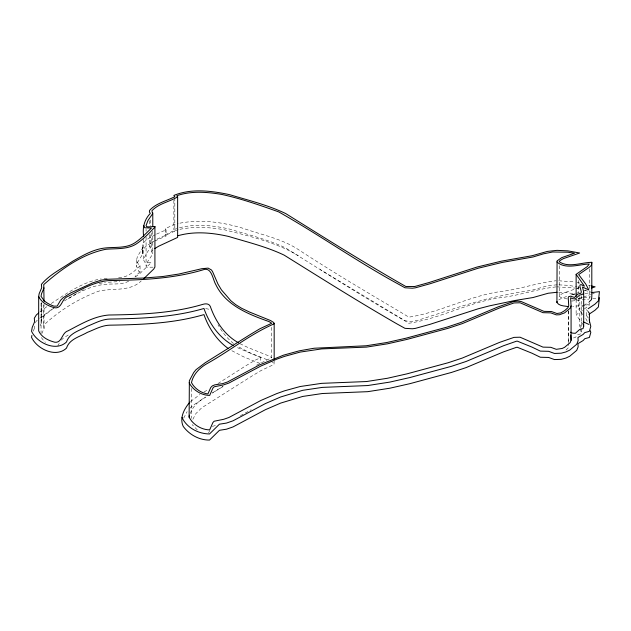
<?xml version="1.0" encoding="UTF-8"?>
<svg xmlns="http://www.w3.org/2000/svg" width="631" height="631" viewBox="0 0 631 631"><rect width="100%" height="100%" fill="white"/><g stroke="black" fill="none" stroke-linecap="round" stroke-linejoin="round"><path stroke-width="0.47" stroke-dasharray="3.15 2.37" d="M589.259 302.643L589.173 305.341L583.312 309.782M142.235 247.163L142.78 247.809L137.369 256.612L136.541 260.224L138.962 265.572L140.043 265.73L140.043 271.851L138.962 271.693L136.541 266.345L137.369 262.741L142.78 253.93L142.235 253.283L142.709 243.653L146.4 239.756L155.652 234.511M142.235 253.283L142.709 249.773L146.4 245.885L153.877 241.476M135.381 276.875L139.309 274.067L151.432 262.504L144.704 262.204L143.687 259.972L145.785 254.459L150.328 247.833L149.389 246.374L149.602 244.836L152.15 242.146L155.344 240.151M153.033 267.173L146.613 267.213L146.076 266.006L148.009 261.021L152.623 254.285L151.897 251.359L154.067 249.064M567.403 298.952C564.729 298.487 561.093 298.518 559.295 296.199L559.886 295.071L563.207 293.139L578.737 287.768M580.252 328.191L580.094 325.446L581.088 325.194M581.325 328.554L580.938 333.791L577.893 334.627L575.362 337.443L573.437 337.948M274.17 360.987L274.004 364.45L261.447 370.334L252.305 375.816L201.644 407.871L195.886 413.605L191.682 421.547M33.238 331.141L34.602 327.923L34.602 326.172M40.234 325.588L41.678 322.196L41.678 302.517M41.835 333.618L44.028 328.451L44.028 304.308M208.616 432.905L209.673 430.516M568.507 342.672L568.239 338.137L568.783 337.088M183.684 418.132L187.115 411.664M190.223 413.542C192.865 406.238 198.67 401.048 205.193 397.207M57.839 345.962L59.219 343.374M35.344 322.678L36.377 321.029L39.193 318.694M41.678 322.196L41.401 318.821L42.671 316.786L53.556 308.251M44.028 328.451L43.76 325.154C59.464 310.413 78.828 298.416 99.201 291.009C113.233 287.981 129.781 291.861 141.218 280.984M140.043 265.73C134.119 271.819 126.894 278.121 117.816 277.616M140.043 271.851L134.979 276.567M61.262 340.133L63.274 338.169L69.986 333.917M566.015 350L567.955 348.249L568.728 346.301L568.563 343.579M582.768 314.656L578.674 309.009L582.768 306.098M582.981 324.35L576.135 314.901L582.5 310.326M190.546 401.545L199.948 394.501M189.821 408.281L194.159 404.597L206.503 396.639M39.903 311.982L47.27 306.28M39.903 318.103L54.337 307.447M51.198 303.527C66.705 293.454 82.535 281.891 101.197 278.894M583.58 305.554L588.455 302.288M588.36 318.056L586.641 315.847L588.155 314.83M222.853 386.637L212.229 393.152M64.441 300.892L78.347 292.508M204.042 392.009L208.135 389.524M217.963 383.545L245.443 366.004L255.137 360.198L260.753 357.627L260.753 362.872M212.537 392.742L223.145 386.29M256.494 365.231L271.701 357.698L271.701 326.211M558.703 299.962L561.756 298.187L567.214 296.302M81.714 290.623L83.395 289.676M68.211 298.66C79.325 292.161 91.038 285.811 104.076 284.51C112.468 283.287 121.901 285.362 129.513 280.732M240.419 415.726L251.177 409.716M154.761 241.058L166.071 235.97L165.212 234.937L165.212 228.816L172.847 224.991L178.155 223.634M156.938 239.157L174.819 231.135L173.864 229.858L176.664 228.454M165.212 234.937L172.847 231.12L178.155 229.755M156.535 234.093L166.071 229.85L165.212 228.816M212.355 426.43L216.559 425.144M570.85 295.04L574.486 293.786L567.616 292.768L558.041 292.311M575.275 293.699L571.662 294.945L575.33 294.669M576.182 293.383L579.794 292.137M584.306 290.575L586.12 289.952M582.5 297.319L571.662 301.066L588.833 299.086M583.407 297.012L590.632 294.511M591.539 294.204L594.244 293.265M179.496 227.728C195.925 223.619 213.254 225.377 229.589 229.1C248.464 234.779 267.883 239.472 285.717 247.999C324.815 272.466 363.764 297.225 403.793 320.193L408.77 323.269C439.586 318.702 468.123 302.588 499.208 297.864C518.532 295.789 536.878 288.951 556.085 286.892M99.162 283.485L105.448 282.388M179.922 223.177C201.344 219.028 223.532 222.262 244.181 228.659C262.401 235.016 281.954 238.794 298.321 249.545C332.797 272.158 368.338 293.044 403.793 314.072L408.77 317.148C439.586 312.582 468.123 296.467 499.208 291.743C518.532 289.668 536.878 282.83 556.085 280.763M179.922 229.298C194.6 226.403 209.768 227.168 224.431 229.794C249.647 236.207 275.786 242.209 298.321 255.665M584.976 293.454L590.766 292.721M578.17 298.463L590.829 296.87M592.698 298.597L599.45 297.745M584.669 305.152L572.711 306.461M585.584 305.033L589.259 304.576M557.055 284.786L547.416 285.835L532.178 290.15L514.297 293.076L488.694 298.463L463.17 305.704L418.203 320.193L412.169 321.297L407.476 321.179L404.605 320.524L320.154 269.547M104.076 278.389L108.004 278.168M108.335 282.231L119.882 281.576M205.667 308.606L209.926 309.403M558.782 280.795L575.172 281.954M558.861 284.873L567.932 285.299L576.86 286.774M556.952 286.837L575.172 288.083M577.073 282.42L579.928 283.114M588.494 285.204L590.395 285.669M577.791 287.002L579.652 287.452M577.073 288.541L578.982 289.006M584.685 290.402L590.395 291.79M267.031 359.686L249.379 352.555L237.082 346.072M260.753 357.627L235.994 347.05M259.854 363.385L243.684 356.862L231.348 350.45M239.954 343.674L247.959 347.507L269.106 356.05L271.701 357.698M270.565 361.106L272.813 362.265L274.17 363.882M233.541 343.493C227.128 338.405 221.938 331.867 218.01 324.705M197.306 429.908L192.1 424.6M588.36 311.935L586.641 309.718L586.641 315.847M585.781 318.529L588.005 322.741M41.378 337.577L44.099 341.197A28.221 16.296 0 0 0 45.44 342.333M580.465 329.035L581.325 332.419M34.46 326.124L34.602 327.923M589.259 268.838L589.259 298.779M581.325 295.718L581.325 327.592M579.818 296.562L579.818 326.495M578.674 280.479L578.674 292.287M578.674 298.187L578.674 309.009M576.135 299.449L576.135 314.901M568.728 310.57L568.728 341.474M568.239 311.091L568.239 338.137M559.295 265.698L559.295 296.199M191.485 388.412L191.485 418.353M174.819 197.677L174.819 231.135M173.864 200.343L173.864 229.858M166.071 229.85L166.071 235.97M152.781 231.206L152.781 253.417M151.779 232.918L151.779 252.234M150.375 219.99L150.375 225.89M150.375 234.748L150.375 247.541M149.389 220.787L149.389 225.709M149.389 234.566L149.389 246.374M146.076 229.305L146.076 231.238M146.076 237.035L146.076 266.006M143.687 239.307L143.687 259.972M142.78 247.809L142.78 253.93M136.541 260.224L136.541 266.345M43.76 304.868L43.76 325.154M41.401 303.077L41.401 318.821M41.054 303.101L41.054 333.034"/><path stroke-width="0.95" d="M589.425 322.149L589.504 319.531M143.687 236.357C142.314 227.87 144.254 219.643 150.328 213.396L149.389 211.937L149.602 210.399C156.141 203.135 166.403 201.013 174.819 196.691L173.864 195.421C191.438 188.204 211.472 190.807 229.589 194.663C248.464 200.335 267.883 205.028 285.717 213.562C323.151 236.87 360.459 260.414 398.697 282.428L405.859 286.506L414.725 286.513L429.048 282.53L477.115 267.023L501.606 261.116L532.178 255.705L547.416 251.398L557.055 250.349L567.932 250.862L579.652 253.015L563.207 258.702L559.886 260.627L559.295 261.762C568.626 268.112 581.545 262.433 591.807 262.307L591.468 265.194L589.267 267.307L578.674 274.572L585.781 284.084L588.889 289.984L582.46 287.002L583.691 291.869L583.691 326.306L583.052 328.577L579.613 329.532L575.377 333.302L572.522 333.136L570.59 332.19M599.45 297.745L598.369 307.013L594.986 310.255L588.912 314.317M590.379 330.762L590.805 332.466L589.393 337.451L584.763 338.729L583.099 340.574L577.949 343.666L578.138 346.821L576.726 350.371L569.675 356.278L565.928 358.061L561.148 359.339L554.46 359.567L548.607 357.446L540.325 357.241L532.091 353.265L517.278 347.255L516.355 347.365L503.57 351.846L466.088 367.605L451.433 372.456L409.748 383.711L389.808 388.215L367.715 391.67L322.409 393.507L302.706 396.434L280.692 403.083L265.414 409.685L233.02 426.927L226.482 429.198L219.438 430.303L209.531 440.067C199.207 440.201 189.261 434.641 183.227 426.406C179.243 417.927 184.315 408.651 189.821 402.16M583.691 291.869L583.052 294.141L579.613 295.095L575.377 298.865L572.522 298.692L570.59 297.753L571.079 305.869L571.079 340.306L570.148 342.657L564.627 347.295L562.158 348.47L556.297 349.322L550.776 347.31L542.999 347.121L520.078 337.214L514.02 337.38L499.555 342.388L462.263 358.069L448.12 362.754L407.042 373.836L387.466 378.261L366.508 381.542L321.676 383.348L300.175 386.519L284.636 390.794L276.82 393.57L260.911 400.448L228.895 417.501L223.69 419.307L214.154 421.232L212.923 422.502L209.673 429.869C201.328 429.782 192.897 424.576 189.119 417.178L189.363 380.738L193.693 372.558L195.957 369.727L205.193 362.77L250.586 334.327L259.869 328.767L271.701 323.261L269.106 321.613C248.622 314.364 225.827 305.459 215.763 284.534C212.686 279.391 211.732 266.069 202.59 269.981C172.208 278.989 140.421 280.093 108.974 280.574C94.2 281.686 80.989 289.637 68.124 296.349C61.649 298.124 62.232 308.63 54.913 307.825C48.516 306.177 41.457 302.833 38.68 296.452L39.161 293.691L41.678 287.752L41.401 284.384C49.62 274.469 61.948 268.632 72.455 261.376C82.756 255.484 93.396 249.182 105.448 247.951C115.165 246.934 125.908 248.48 134.592 242.998C140.942 238.912 146.076 233.312 151.432 228.067L144.704 227.767L143.687 225.527M189.119 417.178L189.363 415.174M568.097 306.548C564.406 305.885 559.121 306.082 556.921 302.478L557.078 260.903L561.756 257.622L574.486 253.22L567.616 252.203L552.606 251.99L543.606 253.812L533.006 256.983L502.41 262.386L478.14 268.238L430.168 283.721L415.411 287.815L412.382 288.217L404.968 287.775L397.002 283.358C356.554 261.234 318.75 234.527 278.681 211.882C259.933 205.225 241.042 198.576 221.568 194.395C206.826 191.95 191.051 190.704 176.743 195.768L177.634 196.848L177.634 237.414L158.547 246.264L154.816 248.598M556.921 302.478L557.078 301.46M31.881 335.463L31.55 337.372C37.016 349.077 55.978 358.163 66.5 348.115C69.442 338.918 79.948 336.725 87.299 332.395C94.634 329.54 101.78 325.359 109.857 325.17C141.454 324.657 173.407 323.553 203.955 314.609C208.632 327.978 216.796 340.204 228.327 348.596M177.634 196.848C169.4 201.912 158.665 203.458 151.897 210.793L152.623 213.72L148.009 220.456L146.076 225.448L146.613 226.647L148.301 226.884L154.918 226.505L154.918 267.071L153.759 269.011L143.821 278.626M154.918 226.505L154.769 227.199C149.137 233.289 143.229 239.315 136.288 243.945C127.233 249.679 116.072 248.338 105.905 249.284C82.322 253.907 61.381 269.082 43.76 284.589L44.028 301.405M44.028 287.886L41.472 293.92L41.054 296.341L44.099 300.64A28.221 16.296 0 0 0 54.006 306.161L57.161 306.098L60.592 300.222L63.274 297.603L70.704 292.942L92.741 282.854L101.678 280.014L108.682 279.225L143.868 278.034L162.498 276.559L178.896 274.035L201.817 268.703L208.104 268.112L211.298 269.855L212.473 271.401L218.01 284.147L221.449 289.897L230.812 300.703L235.592 304.592L241.563 308.243L249.379 311.99L270.565 320.548L273.791 322.559L274.004 323.892C250.057 334.264 229.7 351.088 206.936 363.669C199.696 367.81 193.252 374.246 191.485 382.615C194.64 388.586 201.186 393.113 207.915 393.941L210.73 387.56L212.355 385.872L214.785 384.863L222.767 383.609L227.523 381.96L259.404 364.97L283.477 355.174L299.331 350.812L314.128 348.233L366.106 345.772L386.685 342.546L406.143 338.153L447.016 327.118L460.985 322.488L498.222 306.84L513.24 301.65L517.641 301.129L521.103 301.508L543.898 311.351L551.494 311.533L556.905 313.504L560.896 312.873L564.713 310.61L567.955 307.683L568.728 305.735L568.239 297.572L568.783 296.523L570.858 296.223L574.447 297.446L577.893 294.07L580.938 293.226L581.325 291.861L579.818 285.938L580.094 284.881L581.088 284.628L584.44 286.182L576.135 274.343L587.366 266.511L589.259 264.01C579.242 264.31 565.289 269.737 556.921 261.912M571.079 305.869L570.148 308.22L564.627 312.858L559.397 314.766L556.297 314.877L550.776 312.873L542.999 312.676L520.078 302.77L514.02 302.943L499.555 307.952L462.263 323.632L448.12 328.309L407.042 339.399L387.466 343.824L366.508 347.105L321.676 348.904L300.175 352.082L284.636 356.357L276.82 359.134L260.911 366.012L228.895 383.056L223.69 384.871L214.154 386.795L212.923 388.065L209.673 395.424C201.328 395.337 192.897 390.132 189.119 382.741M589.267 301.744L591.468 299.638L591.807 296.744L591.807 262.307M38.491 313.15L36.377 314.908L34.311 318.205L34.602 321.802L32.213 327.442L31.55 331.243C37.016 342.956 55.978 352.043 66.5 341.986C69.442 332.797 79.948 330.597 87.299 326.274C94.634 323.419 101.78 319.239 109.857 319.049C141.454 318.529 173.407 317.432 203.955 308.48C209.295 323.719 219.28 337.83 233.62 345.709M588.155 308.709L594.986 304.134L598.369 300.884L599.45 291.625L591.728 292.603M591.539 288.075L595.151 286.829L591.342 285.898M177.934 235.734C194.474 230.993 212.126 232.689 228.674 236.467C247.32 242.083 266.503 246.713 284.124 255.113C321.518 278.413 358.802 301.926 397.002 323.924L404.968 328.333L412.382 328.775L415.411 328.372L430.168 324.279L478.14 308.804L489.601 305.83L514.991 300.49L533.006 297.54L548.189 293.241L557.086 292.271M583.265 321.81L588.889 324.429M238.408 342.728C224.486 335.053 215.392 320.974 210.249 306.28C208.829 303.282 205.249 303.574 202.59 304.426C172.208 313.426 140.421 314.53 108.974 315.011C94.2 316.131 80.989 324.074 68.124 330.794C61.649 332.569 62.232 343.075 54.913 342.262C48.516 340.622 41.457 337.269 38.68 330.896L38.68 296.452M588.36 311.935L589.504 313.41L589.299 320.39L590.805 326.345L589.393 331.322L584.763 332.608L583.099 334.454L577.949 337.538L578.138 340.701L576.726 344.25L569.675 350.158L565.928 351.932L561.148 353.21L554.46 353.447L548.607 351.317L540.325 351.112L532.091 347.145L517.278 341.134L516.355 341.245L503.57 345.725L466.088 361.476L451.433 366.335L409.748 377.583L389.808 382.094L367.715 385.549L322.409 387.387L302.706 390.313L280.692 396.962L265.414 403.564L233.02 420.806L226.482 423.078L219.438 424.182L209.531 433.947C198.505 433.915 186.721 427.755 182.028 417.541M583.281 324.689L583.691 326.306M570.755 334.943L571.079 340.306M576.135 274.343L576.135 296.554M274.17 323.324L274.17 359.055M152.781 212.852L152.781 226.371"/></g></svg>
